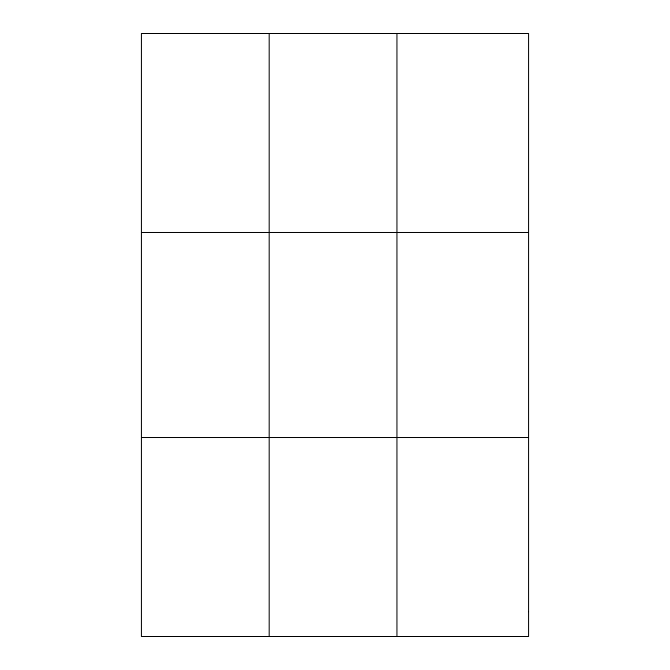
<?xml version="1.0" encoding="UTF-8"?>
<svg xmlns="http://www.w3.org/2000/svg" width="670" height="670" viewBox="0 0 670 670"><rect width="100%" height="100%" fill="white"/><g stroke="black" fill="none" stroke-linecap="round" stroke-linejoin="round"><path stroke-width="1" d="M269.189 636.5L269.189 33.5M396.942 636.5L396.942 33.5M141.429 232.49L528.571 232.49M141.429 437.51L528.571 437.51M528.571 611.626L528.571 636.5L141.429 636.5L141.429 33.5L528.571 33.5L528.571 611.626"/></g></svg>
